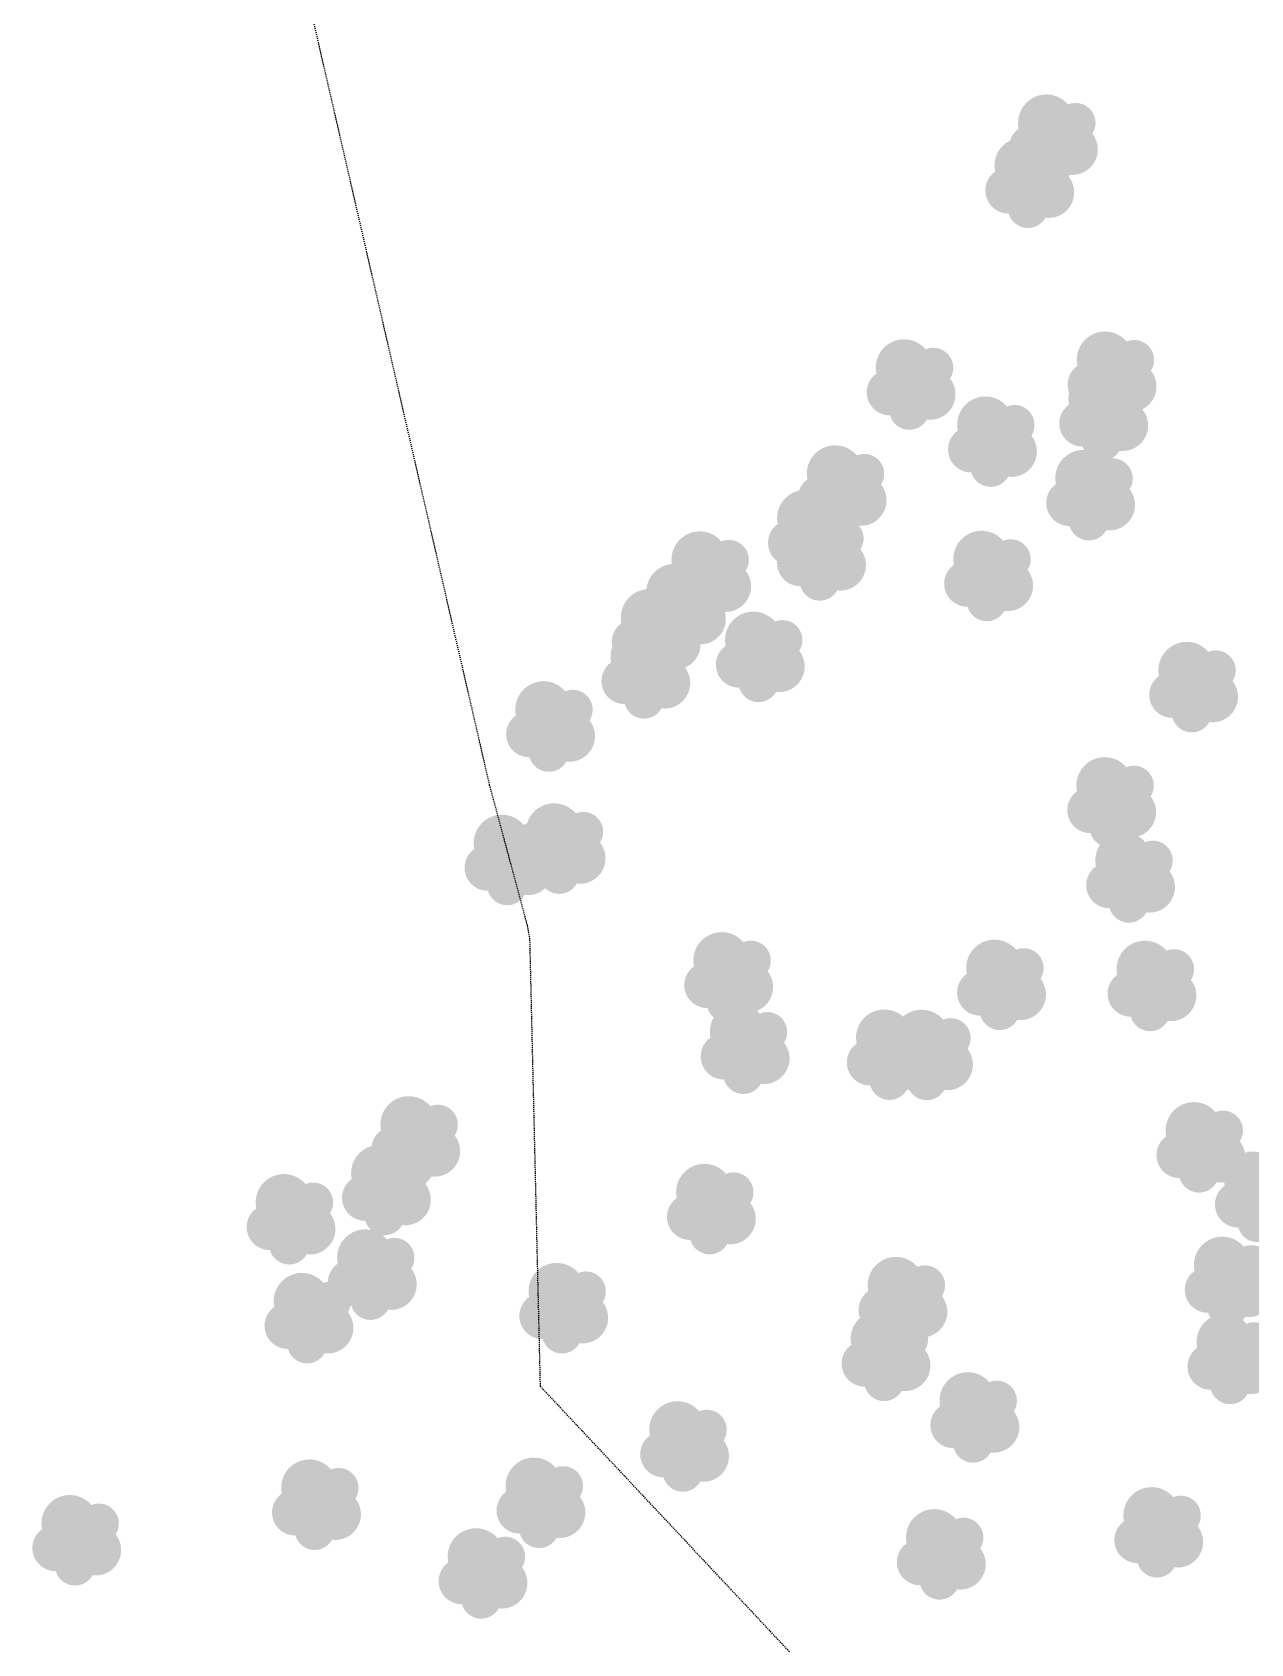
# Model space of a CAD drawing. Header units: feet. Extents: x 19943 to 22668, y 19646 to 21490.
# Drawn here: x 21131.8 to 21264.8, y 20872.4 to 21048.2 of the extents above; entities that cross this region are included whole.
import ezdxf

# ---------------------------------------------------------------- set-up
doc = ezdxf.new("R2010")
doc.units = ezdxf.units.FT
doc.header["$MEASUREMENT"] = 0
doc.linetypes.add('DASHED2', pattern=[0.375, 0.25, -0.125])
doc.layers.add('V-PLNT-TREES-SAVD', color=253, linetype='Continuous')
doc.layers.add('V-WETL-BUFF', color=253, linetype='DASHED2')

# ---------------------------------------------------------------- blocks, each defined once
blk = doc.blocks.new('Existing Basemap')
at = {"layer": 'V-PLNT-TREES-SAVD'}
h = blk.add_hatch(color=256, dxfattribs=at)
edge = h.paths.add_edge_path()
edge.add_ellipse((21245.67, 21038.28), major_axis=(-1.54, 1.54), ratio=1, start_angle=192.5945, end_angle=337.2688)
edge.add_ellipse((21242.48, 21038.3), major_axis=(-2.19, 2.18), ratio=1, start_angle=265.3136, end_angle=416.8559)
edge.add_ellipse((21240.92, 21035.61), major_axis=(1.78, 1.78), ratio=1, start_angle=80.2866, end_angle=225.7342)
edge.add_ellipse((21243.05, 21033.7), major_axis=(-1.55, 1.55), ratio=1, start_angle=61.1573, end_angle=61.4715)
edge.add_ellipse((21243.05, 21033.7), major_axis=(-1.55, 1.55), ratio=1, start_angle=61.4715, end_angle=195.4892)
edge.add_ellipse((21245.31, 21035.39), major_axis=(1.97, 1.97), ratio=1, start_angle=217.817, end_angle=353.0193)
h = blk.add_hatch(color=256, dxfattribs=at)
edge = h.paths.add_edge_path()
edge.add_ellipse((21243.08, 21033.58), major_axis=(-1.54, 1.54), ratio=1, start_angle=192.5945, end_angle=337.2688)
edge.add_ellipse((21239.9, 21033.6), major_axis=(-2.19, 2.18), ratio=1, start_angle=265.3136, end_angle=416.8559)
edge.add_ellipse((21238.33, 21030.91), major_axis=(1.78, 1.78), ratio=1, start_angle=80.2866, end_angle=225.7342)
edge.add_ellipse((21240.47, 21029.01), major_axis=(-1.55, 1.55), ratio=1, start_angle=61.1573, end_angle=61.4715)
edge.add_ellipse((21240.47, 21029.01), major_axis=(-1.55, 1.55), ratio=1, start_angle=61.4715, end_angle=195.4892)
edge.add_ellipse((21242.73, 21030.7), major_axis=(1.97, 1.97), ratio=1, start_angle=217.817, end_angle=353.0193)
h = blk.add_hatch(color=256, dxfattribs=at)
edge = h.paths.add_edge_path()
edge.add_ellipse((21252.06, 21012.42), major_axis=(-1.54, 1.54), ratio=1, start_angle=192.5945, end_angle=337.2688)
edge.add_ellipse((21248.88, 21012.44), major_axis=(-2.19, 2.18), ratio=1, start_angle=265.3136, end_angle=416.8559)
edge.add_ellipse((21247.32, 21009.74), major_axis=(1.78, 1.78), ratio=1, start_angle=80.2866, end_angle=225.7342)
edge.add_ellipse((21249.45, 21007.84), major_axis=(-1.55, 1.55), ratio=1, start_angle=61.1573, end_angle=61.4715)
edge.add_ellipse((21249.45, 21007.84), major_axis=(-1.55, 1.55), ratio=1, start_angle=61.4715, end_angle=195.4892)
edge.add_ellipse((21251.71, 21009.53), major_axis=(1.97, 1.97), ratio=1, start_angle=217.817, end_angle=353.0193)
h = blk.add_hatch(color=256, dxfattribs=at)
edge = h.paths.add_edge_path()
edge.add_ellipse((21230.14, 21011.57), major_axis=(-1.54, 1.54), ratio=1, start_angle=192.5945, end_angle=337.2688)
edge.add_ellipse((21226.95, 21011.59), major_axis=(-2.19, 2.18), ratio=1, start_angle=265.3136, end_angle=416.8559)
edge.add_ellipse((21225.39, 21008.89), major_axis=(1.78, 1.78), ratio=1, start_angle=80.2866, end_angle=225.7342)
edge.add_ellipse((21227.52, 21006.99), major_axis=(-1.55, 1.55), ratio=1, start_angle=61.1573, end_angle=61.4715)
edge.add_ellipse((21227.52, 21006.99), major_axis=(-1.55, 1.55), ratio=1, start_angle=61.4715, end_angle=195.4892)
edge.add_ellipse((21229.78, 21008.68), major_axis=(1.97, 1.97), ratio=1, start_angle=217.817, end_angle=353.0193)
h = blk.add_hatch(color=256, dxfattribs=at)
edge = h.paths.add_edge_path()
edge.add_ellipse((21251.15, 21008.16), major_axis=(-1.54, 1.54), ratio=1, start_angle=192.5945, end_angle=337.2688)
edge.add_ellipse((21247.97, 21008.18), major_axis=(-2.19, 2.18), ratio=1, start_angle=265.3136, end_angle=416.8559)
edge.add_ellipse((21246.4, 21005.49), major_axis=(1.78, 1.78), ratio=1, start_angle=80.2866, end_angle=225.7342)
edge.add_ellipse((21248.54, 21003.58), major_axis=(-1.55, 1.55), ratio=1, start_angle=61.1573, end_angle=61.4715)
edge.add_ellipse((21248.54, 21003.58), major_axis=(-1.55, 1.55), ratio=1, start_angle=61.4715, end_angle=195.4892)
edge.add_ellipse((21250.8, 21005.27), major_axis=(1.97, 1.97), ratio=1, start_angle=217.817, end_angle=353.0193)
h = blk.add_hatch(color=256, dxfattribs=at)
edge = h.paths.add_edge_path()
edge.add_ellipse((21239.01, 21005.33), major_axis=(-1.54, 1.54), ratio=1, start_angle=192.5945, end_angle=337.2688)
edge.add_ellipse((21235.83, 21005.35), major_axis=(-2.19, 2.18), ratio=1, start_angle=265.3136, end_angle=416.8559)
edge.add_ellipse((21234.26, 21002.66), major_axis=(1.78, 1.78), ratio=1, start_angle=80.2866, end_angle=225.7342)
edge.add_ellipse((21236.4, 21000.76), major_axis=(-1.55, 1.55), ratio=1, start_angle=61.1573, end_angle=61.4715)
edge.add_ellipse((21236.4, 21000.76), major_axis=(-1.55, 1.55), ratio=1, start_angle=61.4715, end_angle=195.4892)
edge.add_ellipse((21238.66, 21002.44), major_axis=(1.97, 1.97), ratio=1, start_angle=217.817, end_angle=353.0193)
h = blk.add_hatch(color=256, dxfattribs=at)
edge = h.paths.add_edge_path()
edge.add_ellipse((21222.6, 21000), major_axis=(-1.54, 1.54), ratio=1, start_angle=192.5945, end_angle=337.2688)
edge.add_ellipse((21219.42, 21000.02), major_axis=(-2.19, 2.18), ratio=1, start_angle=265.3136, end_angle=416.8559)
edge.add_ellipse((21217.85, 20997.32), major_axis=(1.78, 1.78), ratio=1, start_angle=80.2866, end_angle=225.7342)
edge.add_ellipse((21219.99, 20995.42), major_axis=(-1.55, 1.55), ratio=1, start_angle=61.1573, end_angle=61.4715)
edge.add_ellipse((21219.99, 20995.42), major_axis=(-1.55, 1.55), ratio=1, start_angle=61.4715, end_angle=195.4892)
edge.add_ellipse((21222.25, 20997.11), major_axis=(1.97, 1.97), ratio=1, start_angle=217.817, end_angle=353.0193)
h = blk.add_hatch(color=256, dxfattribs=at)
edge = h.paths.add_edge_path()
edge.add_ellipse((21249.73, 20999.5), major_axis=(-1.54, 1.54), ratio=1, start_angle=192.5945, end_angle=337.2688)
edge.add_ellipse((21246.54, 20999.52), major_axis=(-2.19, 2.18), ratio=1, start_angle=265.3136, end_angle=416.8559)
edge.add_ellipse((21244.98, 20996.82), major_axis=(1.78, 1.78), ratio=1, start_angle=80.2866, end_angle=225.7342)
edge.add_ellipse((21247.11, 20994.92), major_axis=(-1.55, 1.55), ratio=1, start_angle=61.1573, end_angle=61.4715)
edge.add_ellipse((21247.11, 20994.92), major_axis=(-1.55, 1.55), ratio=1, start_angle=61.4715, end_angle=195.4892)
edge.add_ellipse((21249.37, 20996.61), major_axis=(1.97, 1.97), ratio=1, start_angle=217.817, end_angle=353.0193)
h = blk.add_hatch(color=256, dxfattribs=at)
edge = h.paths.add_edge_path()
edge.add_ellipse((21219.37, 20995.14), major_axis=(-1.54, 1.54), ratio=1, start_angle=192.5945, end_angle=337.2688)
edge.add_ellipse((21216.18, 20995.16), major_axis=(-2.19, 2.18), ratio=1, start_angle=265.3136, end_angle=416.8559)
edge.add_ellipse((21214.62, 20992.47), major_axis=(1.78, 1.78), ratio=1, start_angle=80.2866, end_angle=225.7342)
edge.add_ellipse((21216.75, 20990.56), major_axis=(-1.55, 1.55), ratio=1, start_angle=61.1573, end_angle=61.4715)
edge.add_ellipse((21216.75, 20990.56), major_axis=(-1.55, 1.55), ratio=1, start_angle=61.4715, end_angle=195.4892)
edge.add_ellipse((21219.01, 20992.25), major_axis=(1.97, 1.97), ratio=1, start_angle=217.817, end_angle=353.0193)
h = blk.add_hatch(color=256, dxfattribs=at)
edge = h.paths.add_edge_path()
edge.add_ellipse((21220.36, 20992.93), major_axis=(-1.54, 1.54), ratio=1, start_angle=192.5945, end_angle=337.2688)
edge.add_ellipse((21217.17, 20992.95), major_axis=(-2.19, 2.18), ratio=1, start_angle=265.3136, end_angle=416.8559)
edge.add_ellipse((21215.61, 20990.25), major_axis=(1.78, 1.78), ratio=1, start_angle=80.2866, end_angle=225.7342)
edge.add_ellipse((21217.74, 20988.35), major_axis=(-1.55, 1.55), ratio=1, start_angle=61.1573, end_angle=61.4715)
edge.add_ellipse((21217.74, 20988.35), major_axis=(-1.55, 1.55), ratio=1, start_angle=61.4715, end_angle=195.4892)
edge.add_ellipse((21220, 20990.04), major_axis=(1.97, 1.97), ratio=1, start_angle=217.817, end_angle=353.0193)
h = blk.add_hatch(color=256, dxfattribs=at)
edge = h.paths.add_edge_path()
edge.add_ellipse((21207.83, 20990.61), major_axis=(-1.54, 1.54), ratio=1, start_angle=192.5945, end_angle=337.2688)
edge.add_ellipse((21204.65, 20990.63), major_axis=(-2.19, 2.18), ratio=1, start_angle=265.3136, end_angle=416.8559)
edge.add_ellipse((21203.08, 20987.93), major_axis=(1.78, 1.78), ratio=1, start_angle=80.2866, end_angle=225.7342)
edge.add_ellipse((21205.22, 20986.03), major_axis=(-1.55, 1.55), ratio=1, start_angle=61.1573, end_angle=61.4715)
edge.add_ellipse((21205.22, 20986.03), major_axis=(-1.55, 1.55), ratio=1, start_angle=61.4715, end_angle=195.4892)
edge.add_ellipse((21207.47, 20987.72), major_axis=(1.97, 1.97), ratio=1, start_angle=217.817, end_angle=353.0193)
h = blk.add_hatch(color=256, dxfattribs=at)
edge = h.paths.add_edge_path()
edge.add_ellipse((21238.59, 20990.68), major_axis=(-1.54, 1.54), ratio=1, start_angle=192.5945, end_angle=337.2688)
edge.add_ellipse((21235.41, 20990.7), major_axis=(-2.19, 2.18), ratio=1, start_angle=265.3136, end_angle=416.8559)
edge.add_ellipse((21233.84, 20988.01), major_axis=(1.78, 1.78), ratio=1, start_angle=80.2866, end_angle=225.7342)
edge.add_ellipse((21235.98, 20986.11), major_axis=(-1.55, 1.55), ratio=1, start_angle=61.1573, end_angle=61.4715)
edge.add_ellipse((21235.98, 20986.11), major_axis=(-1.55, 1.55), ratio=1, start_angle=61.4715, end_angle=195.4892)
edge.add_ellipse((21238.24, 20987.8), major_axis=(1.97, 1.97), ratio=1, start_angle=217.817, end_angle=353.0193)
h = blk.add_hatch(color=256, dxfattribs=at)
edge = h.paths.add_edge_path()
edge.add_ellipse((21205.08, 20987.07), major_axis=(-1.54, 1.54), ratio=1, start_angle=192.5945, end_angle=337.2688)
edge.add_ellipse((21201.9, 20987.09), major_axis=(-2.19, 2.18), ratio=1, start_angle=265.3136, end_angle=416.8559)
edge.add_ellipse((21200.33, 20984.39), major_axis=(1.78, 1.78), ratio=1, start_angle=80.2866, end_angle=225.7342)
edge.add_ellipse((21202.47, 20982.49), major_axis=(-1.55, 1.55), ratio=1, start_angle=61.1573, end_angle=61.4715)
edge.add_ellipse((21202.47, 20982.49), major_axis=(-1.55, 1.55), ratio=1, start_angle=61.4715, end_angle=195.4892)
edge.add_ellipse((21204.72, 20984.18), major_axis=(1.97, 1.97), ratio=1, start_angle=217.817, end_angle=353.0193)
h = blk.add_hatch(color=256, dxfattribs=at)
edge = h.paths.add_edge_path()
edge.add_ellipse((21202.31, 20984.31), major_axis=(-1.54, 1.54), ratio=1, start_angle=192.5945, end_angle=337.2688)
edge.add_ellipse((21199.13, 20984.33), major_axis=(-2.19, 2.18), ratio=1, start_angle=265.3136, end_angle=416.8559)
edge.add_ellipse((21197.56, 20981.64), major_axis=(1.78, 1.78), ratio=1, start_angle=80.2866, end_angle=225.7342)
edge.add_ellipse((21199.7, 20979.73), major_axis=(-1.55, 1.55), ratio=1, start_angle=61.1573, end_angle=61.4715)
edge.add_ellipse((21199.7, 20979.73), major_axis=(-1.55, 1.55), ratio=1, start_angle=61.4715, end_angle=195.4892)
edge.add_ellipse((21201.95, 20981.42), major_axis=(1.97, 1.97), ratio=1, start_angle=217.817, end_angle=353.0193)
h = blk.add_hatch(color=256, dxfattribs=at)
edge = h.paths.add_edge_path()
edge.add_ellipse((21213.68, 20981.86), major_axis=(-1.54, 1.54), ratio=1, start_angle=192.5945, end_angle=337.2688)
edge.add_ellipse((21210.5, 20981.88), major_axis=(-2.19, 2.18), ratio=1, start_angle=265.3136, end_angle=416.8559)
edge.add_ellipse((21208.93, 20979.18), major_axis=(1.78, 1.78), ratio=1, start_angle=80.2866, end_angle=225.7342)
edge.add_ellipse((21211.07, 20977.28), major_axis=(-1.55, 1.55), ratio=1, start_angle=61.1573, end_angle=61.4715)
edge.add_ellipse((21211.07, 20977.28), major_axis=(-1.55, 1.55), ratio=1, start_angle=61.4715, end_angle=195.4892)
edge.add_ellipse((21213.32, 20978.97), major_axis=(1.97, 1.97), ratio=1, start_angle=217.817, end_angle=353.0193)
h = blk.add_hatch(color=256, dxfattribs=at)
edge = h.paths.add_edge_path()
edge.add_ellipse((21201.19, 20980.06), major_axis=(-1.54, 1.54), ratio=1, start_angle=192.5945, end_angle=337.2688)
edge.add_ellipse((21198, 20980.08), major_axis=(-2.19, 2.18), ratio=1, start_angle=265.3136, end_angle=416.8559)
edge.add_ellipse((21196.44, 20977.39), major_axis=(1.78, 1.78), ratio=1, start_angle=80.2866, end_angle=225.7342)
edge.add_ellipse((21198.57, 20975.48), major_axis=(-1.55, 1.55), ratio=1, start_angle=61.1573, end_angle=61.4715)
edge.add_ellipse((21198.57, 20975.48), major_axis=(-1.55, 1.55), ratio=1, start_angle=61.4715, end_angle=195.4892)
edge.add_ellipse((21200.83, 20977.17), major_axis=(1.97, 1.97), ratio=1, start_angle=217.817, end_angle=353.0193)
h = blk.add_hatch(color=256, dxfattribs=at)
edge = h.paths.add_edge_path()
edge.add_ellipse((21260.97, 20978.56), major_axis=(-1.54, 1.54), ratio=1, start_angle=192.5945, end_angle=337.2688)
edge.add_ellipse((21257.79, 20978.58), major_axis=(-2.19, 2.18), ratio=1, start_angle=265.3136, end_angle=416.8559)
edge.add_ellipse((21256.22, 20975.88), major_axis=(1.78, 1.78), ratio=1, start_angle=80.2866, end_angle=225.7342)
edge.add_ellipse((21258.35, 20973.98), major_axis=(-1.55, 1.55), ratio=1, start_angle=61.1573, end_angle=61.4715)
edge.add_ellipse((21258.35, 20973.98), major_axis=(-1.55, 1.55), ratio=1, start_angle=61.4715, end_angle=195.4892)
edge.add_ellipse((21260.61, 20975.67), major_axis=(1.97, 1.97), ratio=1, start_angle=217.817, end_angle=353.0193)
h = blk.add_hatch(color=256, dxfattribs=at)
edge = h.paths.add_edge_path()
edge.add_ellipse((21190.79, 20974.26), major_axis=(-1.54, 1.54), ratio=1, start_angle=192.5945, end_angle=337.2688)
edge.add_ellipse((21187.61, 20974.28), major_axis=(-2.19, 2.18), ratio=1, start_angle=265.3136, end_angle=416.8559)
edge.add_ellipse((21186.04, 20971.59), major_axis=(1.78, 1.78), ratio=1, start_angle=80.2866, end_angle=225.7342)
edge.add_ellipse((21188.18, 20969.68), major_axis=(-1.55, 1.55), ratio=1, start_angle=61.1573, end_angle=61.4715)
edge.add_ellipse((21188.18, 20969.68), major_axis=(-1.55, 1.55), ratio=1, start_angle=61.4715, end_angle=195.4892)
edge.add_ellipse((21190.44, 20971.37), major_axis=(1.97, 1.97), ratio=1, start_angle=217.817, end_angle=353.0193)
h = blk.add_hatch(color=256, dxfattribs=at)
edge = h.paths.add_edge_path()
edge.add_ellipse((21252.03, 20965.98), major_axis=(-1.54, 1.54), ratio=1, start_angle=192.5945, end_angle=337.2688)
edge.add_ellipse((21248.84, 20966), major_axis=(-2.19, 2.18), ratio=1, start_angle=265.3136, end_angle=416.8559)
edge.add_ellipse((21247.28, 20963.31), major_axis=(1.78, 1.78), ratio=1, start_angle=80.2866, end_angle=225.7342)
edge.add_ellipse((21249.41, 20961.41), major_axis=(-1.55, 1.55), ratio=1, start_angle=61.1573, end_angle=61.4715)
edge.add_ellipse((21249.41, 20961.41), major_axis=(-1.55, 1.55), ratio=1, start_angle=61.4715, end_angle=195.4892)
edge.add_ellipse((21251.67, 20963.09), major_axis=(1.97, 1.97), ratio=1, start_angle=217.817, end_angle=353.0193)
h = blk.add_hatch(color=256, dxfattribs=at)
edge = h.paths.add_edge_path()
edge.add_ellipse((21186.25, 20959.7), major_axis=(-1.54, 1.54), ratio=1, start_angle=192.5945, end_angle=337.2688)
edge.add_ellipse((21183.07, 20959.72), major_axis=(-2.19, 2.18), ratio=1, start_angle=265.3136, end_angle=416.8559)
edge.add_ellipse((21181.5, 20957.02), major_axis=(1.78, 1.78), ratio=1, start_angle=80.2866, end_angle=225.7342)
edge.add_ellipse((21183.64, 20955.12), major_axis=(-1.55, 1.55), ratio=1, start_angle=61.1573, end_angle=61.4715)
edge.add_ellipse((21183.64, 20955.12), major_axis=(-1.55, 1.55), ratio=1, start_angle=61.4715, end_angle=195.4892)
edge.add_ellipse((21185.9, 20956.81), major_axis=(1.97, 1.97), ratio=1, start_angle=217.817, end_angle=353.0193)
h = blk.add_hatch(color=256, dxfattribs=at)
edge = h.paths.add_edge_path()
edge.add_ellipse((21191.94, 20960.94), major_axis=(-1.54, 1.54), ratio=1, start_angle=192.5945, end_angle=337.2688)
edge.add_ellipse((21188.76, 20960.96), major_axis=(-2.19, 2.18), ratio=1, start_angle=265.3136, end_angle=416.8559)
edge.add_ellipse((21187.19, 20958.27), major_axis=(1.78, 1.78), ratio=1, start_angle=80.2866, end_angle=225.7342)
edge.add_ellipse((21189.32, 20956.36), major_axis=(-1.55, 1.55), ratio=1, start_angle=61.1573, end_angle=61.4715)
edge.add_ellipse((21189.32, 20956.36), major_axis=(-1.55, 1.55), ratio=1, start_angle=61.4715, end_angle=195.4892)
edge.add_ellipse((21191.58, 20958.05), major_axis=(1.97, 1.97), ratio=1, start_angle=217.817, end_angle=353.0193)
h = blk.add_hatch(color=256, dxfattribs=at)
edge = h.paths.add_edge_path()
edge.add_ellipse((21254.09, 20957.8), major_axis=(-1.54, 1.54), ratio=1, start_angle=192.5945, end_angle=337.2688)
edge.add_ellipse((21250.91, 20957.82), major_axis=(-2.19, 2.18), ratio=1, start_angle=265.3136, end_angle=416.8559)
edge.add_ellipse((21249.34, 20955.12), major_axis=(1.78, 1.78), ratio=1, start_angle=80.2866, end_angle=225.7342)
edge.add_ellipse((21251.48, 20953.22), major_axis=(-1.55, 1.55), ratio=1, start_angle=61.1573, end_angle=61.4715)
edge.add_ellipse((21251.48, 20953.22), major_axis=(-1.55, 1.55), ratio=1, start_angle=61.4715, end_angle=195.4892)
edge.add_ellipse((21253.73, 20954.91), major_axis=(1.97, 1.97), ratio=1, start_angle=217.817, end_angle=353.0193)
h = blk.add_hatch(color=256, dxfattribs=at)
edge = h.paths.add_edge_path()
edge.add_ellipse((21210.23, 20946.89), major_axis=(-1.54, 1.54), ratio=1, start_angle=192.5945, end_angle=337.2688)
edge.add_ellipse((21207.04, 20946.91), major_axis=(-2.19, 2.18), ratio=1, start_angle=265.3136, end_angle=416.8559)
edge.add_ellipse((21205.48, 20944.22), major_axis=(1.78, 1.78), ratio=1, start_angle=80.2866, end_angle=225.7342)
edge.add_ellipse((21207.61, 20942.32), major_axis=(-1.55, 1.55), ratio=1, start_angle=61.1573, end_angle=61.4715)
edge.add_ellipse((21207.61, 20942.32), major_axis=(-1.55, 1.55), ratio=1, start_angle=61.4715, end_angle=195.4892)
edge.add_ellipse((21209.87, 20944), major_axis=(1.97, 1.97), ratio=1, start_angle=217.817, end_angle=353.0193)
h = blk.add_hatch(color=256, dxfattribs=at)
edge = h.paths.add_edge_path()
edge.add_ellipse((21240, 20946.07), major_axis=(-1.54, 1.54), ratio=1, start_angle=192.5945, end_angle=337.2688)
edge.add_ellipse((21236.82, 20946.09), major_axis=(-2.19, 2.18), ratio=1, start_angle=265.3136, end_angle=416.8559)
edge.add_ellipse((21235.25, 20943.4), major_axis=(1.78, 1.78), ratio=1, start_angle=80.2866, end_angle=225.7342)
edge.add_ellipse((21237.39, 20941.5), major_axis=(-1.55, 1.55), ratio=1, start_angle=61.1573, end_angle=61.4715)
edge.add_ellipse((21237.39, 20941.5), major_axis=(-1.55, 1.55), ratio=1, start_angle=61.4715, end_angle=195.4892)
edge.add_ellipse((21239.65, 20943.19), major_axis=(1.97, 1.97), ratio=1, start_angle=217.817, end_angle=353.0193)
h = blk.add_hatch(color=256, dxfattribs=at)
edge = h.paths.add_edge_path()
edge.add_ellipse((21256.42, 20945.96), major_axis=(-1.54, 1.54), ratio=1, start_angle=192.5945, end_angle=337.2688)
edge.add_ellipse((21253.23, 20945.98), major_axis=(-2.19, 2.18), ratio=1, start_angle=265.3136, end_angle=416.8559)
edge.add_ellipse((21251.67, 20943.29), major_axis=(1.78, 1.78), ratio=1, start_angle=80.2866, end_angle=225.7342)
edge.add_ellipse((21253.8, 20941.38), major_axis=(-1.55, 1.55), ratio=1, start_angle=61.1573, end_angle=61.4715)
edge.add_ellipse((21253.8, 20941.38), major_axis=(-1.55, 1.55), ratio=1, start_angle=61.4715, end_angle=195.4892)
edge.add_ellipse((21256.06, 20943.07), major_axis=(1.97, 1.97), ratio=1, start_angle=217.817, end_angle=353.0193)
h = blk.add_hatch(color=256, dxfattribs=at)
edge = h.paths.add_edge_path()
edge.add_ellipse((21212.02, 20939.1), major_axis=(-1.54, 1.54), ratio=1, start_angle=192.5945, end_angle=337.2688)
edge.add_ellipse((21208.84, 20939.12), major_axis=(-2.19, 2.18), ratio=1, start_angle=265.3136, end_angle=416.8559)
edge.add_ellipse((21207.27, 20936.43), major_axis=(1.78, 1.78), ratio=1, start_angle=80.2866, end_angle=225.7342)
edge.add_ellipse((21209.41, 20934.53), major_axis=(-1.55, 1.55), ratio=1, start_angle=61.1573, end_angle=61.4715)
edge.add_ellipse((21209.41, 20934.53), major_axis=(-1.55, 1.55), ratio=1, start_angle=61.4715, end_angle=195.4892)
edge.add_ellipse((21211.67, 20936.21), major_axis=(1.97, 1.97), ratio=1, start_angle=217.817, end_angle=353.0193)
h = blk.add_hatch(color=256, dxfattribs=at)
edge = h.paths.add_edge_path()
edge.add_ellipse((21227.97, 20938.45), major_axis=(-1.54, 1.54), ratio=1, start_angle=192.5945, end_angle=337.2688)
edge.add_ellipse((21224.79, 20938.47), major_axis=(-2.19, 2.18), ratio=1, start_angle=265.3136, end_angle=416.8559)
edge.add_ellipse((21223.22, 20935.78), major_axis=(1.78, 1.78), ratio=1, start_angle=80.2866, end_angle=225.7342)
edge.add_ellipse((21225.36, 20933.88), major_axis=(-1.55, 1.55), ratio=1, start_angle=61.1573, end_angle=61.4715)
edge.add_ellipse((21225.36, 20933.88), major_axis=(-1.55, 1.55), ratio=1, start_angle=61.4715, end_angle=195.4892)
edge.add_ellipse((21227.62, 20935.56), major_axis=(1.97, 1.97), ratio=1, start_angle=217.817, end_angle=353.0193)
h = blk.add_hatch(color=256, dxfattribs=at)
edge = h.paths.add_edge_path()
edge.add_ellipse((21232.04, 20938.43), major_axis=(-1.54, 1.54), ratio=1, start_angle=192.5945, end_angle=337.2688)
edge.add_ellipse((21228.86, 20938.45), major_axis=(-2.19, 2.18), ratio=1, start_angle=265.3136, end_angle=416.8559)
edge.add_ellipse((21227.29, 20935.75), major_axis=(1.78, 1.78), ratio=1, start_angle=80.2866, end_angle=225.7342)
edge.add_ellipse((21229.43, 20933.85), major_axis=(-1.55, 1.55), ratio=1, start_angle=61.1573, end_angle=61.4715)
edge.add_ellipse((21229.43, 20933.85), major_axis=(-1.55, 1.55), ratio=1, start_angle=61.4715, end_angle=195.4892)
edge.add_ellipse((21231.68, 20935.54), major_axis=(1.97, 1.97), ratio=1, start_angle=217.817, end_angle=353.0193)
h = blk.add_hatch(color=256, dxfattribs=at)
edge = h.paths.add_edge_path()
edge.add_ellipse((21176.08, 20928.99), major_axis=(-1.54, 1.54), ratio=1, start_angle=192.5945, end_angle=337.2688)
edge.add_ellipse((21172.89, 20929.01), major_axis=(-2.19, 2.18), ratio=1, start_angle=265.3136, end_angle=416.8559)
edge.add_ellipse((21171.33, 20926.31), major_axis=(1.78, 1.78), ratio=1, start_angle=80.2866, end_angle=225.7342)
edge.add_ellipse((21173.46, 20924.41), major_axis=(-1.55, 1.55), ratio=1, start_angle=61.1573, end_angle=61.4715)
edge.add_ellipse((21173.46, 20924.41), major_axis=(-1.55, 1.55), ratio=1, start_angle=61.4715, end_angle=195.4892)
edge.add_ellipse((21175.72, 20926.1), major_axis=(1.97, 1.97), ratio=1, start_angle=217.817, end_angle=353.0193)
h = blk.add_hatch(color=256, dxfattribs=at)
edge = h.paths.add_edge_path()
edge.add_ellipse((21261.76, 20928.35), major_axis=(-1.54, 1.54), ratio=1, start_angle=192.5945, end_angle=337.2688)
edge.add_ellipse((21258.58, 20928.37), major_axis=(-2.19, 2.18), ratio=1, start_angle=265.3136, end_angle=416.8559)
edge.add_ellipse((21257.01, 20925.67), major_axis=(1.78, 1.78), ratio=1, start_angle=80.2866, end_angle=225.7342)
edge.add_ellipse((21259.14, 20923.77), major_axis=(-1.55, 1.55), ratio=1, start_angle=61.1573, end_angle=61.4715)
edge.add_ellipse((21259.14, 20923.77), major_axis=(-1.55, 1.55), ratio=1, start_angle=61.4715, end_angle=195.4892)
edge.add_ellipse((21261.4, 20925.46), major_axis=(1.97, 1.97), ratio=1, start_angle=217.817, end_angle=353.0193)
h = blk.add_hatch(color=256, dxfattribs=at)
edge = h.paths.add_edge_path()
edge.add_ellipse((21172.88, 20923.68), major_axis=(-1.54, 1.54), ratio=1, start_angle=192.5945, end_angle=337.2688)
edge.add_ellipse((21169.69, 20923.7), major_axis=(-2.19, 2.18), ratio=1, start_angle=265.3136, end_angle=416.8559)
edge.add_ellipse((21168.13, 20921.01), major_axis=(1.78, 1.78), ratio=1, start_angle=80.2866, end_angle=225.7342)
edge.add_ellipse((21170.26, 20919.11), major_axis=(-1.55, 1.55), ratio=1, start_angle=61.1573, end_angle=61.4715)
edge.add_ellipse((21170.26, 20919.11), major_axis=(-1.55, 1.55), ratio=1, start_angle=61.4715, end_angle=195.4892)
edge.add_ellipse((21172.52, 20920.8), major_axis=(1.97, 1.97), ratio=1, start_angle=217.817, end_angle=353.0193)
h = blk.add_hatch(color=256, dxfattribs=at)
edge = h.paths.add_edge_path()
edge.add_ellipse((21268.14, 20922.95), major_axis=(-1.54, 1.54), ratio=1, start_angle=192.5945, end_angle=337.2688)
edge.add_ellipse((21264.96, 20922.97), major_axis=(-2.19, 2.18), ratio=1, start_angle=265.3136, end_angle=416.8559)
edge.add_ellipse((21263.39, 20920.28), major_axis=(1.78, 1.78), ratio=1, start_angle=80.2866, end_angle=225.7342)
edge.add_ellipse((21265.53, 20918.37), major_axis=(-1.55, 1.55), ratio=1, start_angle=61.1573, end_angle=61.4715)
edge.add_ellipse((21265.53, 20918.37), major_axis=(-1.55, 1.55), ratio=1, start_angle=61.4715, end_angle=195.4892)
edge.add_ellipse((21267.78, 20920.06), major_axis=(1.97, 1.97), ratio=1, start_angle=217.817, end_angle=353.0193)
h = blk.add_hatch(color=256, dxfattribs=at)
edge = h.paths.add_edge_path()
edge.add_ellipse((21208.34, 20921.61), major_axis=(-1.54, 1.54), ratio=1, start_angle=192.5945, end_angle=337.2688)
edge.add_ellipse((21205.16, 20921.63), major_axis=(-2.19, 2.18), ratio=1, start_angle=265.3136, end_angle=416.8559)
edge.add_ellipse((21203.59, 20918.93), major_axis=(1.78, 1.78), ratio=1, start_angle=80.2866, end_angle=225.7342)
edge.add_ellipse((21205.73, 20917.03), major_axis=(-1.55, 1.55), ratio=1, start_angle=61.1573, end_angle=61.4715)
edge.add_ellipse((21205.73, 20917.03), major_axis=(-1.55, 1.55), ratio=1, start_angle=61.4715, end_angle=195.4892)
edge.add_ellipse((21207.98, 20918.72), major_axis=(1.97, 1.97), ratio=1, start_angle=217.817, end_angle=353.0193)
h = blk.add_hatch(color=256, dxfattribs=at)
edge = h.paths.add_edge_path()
edge.add_ellipse((21162.47, 20920.5), major_axis=(-1.54, 1.54), ratio=1, start_angle=192.5945, end_angle=337.2688)
edge.add_ellipse((21159.28, 20920.52), major_axis=(-2.19, 2.18), ratio=1, start_angle=265.3136, end_angle=416.8559)
edge.add_ellipse((21157.72, 20917.82), major_axis=(1.78, 1.78), ratio=1, start_angle=80.2866, end_angle=225.7342)
edge.add_ellipse((21159.85, 20915.92), major_axis=(-1.55, 1.55), ratio=1, start_angle=61.1573, end_angle=61.4715)
edge.add_ellipse((21159.85, 20915.92), major_axis=(-1.55, 1.55), ratio=1, start_angle=61.4715, end_angle=195.4892)
edge.add_ellipse((21162.11, 20917.61), major_axis=(1.97, 1.97), ratio=1, start_angle=217.817, end_angle=353.0193)
h = blk.add_hatch(color=256, dxfattribs=at)
edge = h.paths.add_edge_path()
edge.add_ellipse((21171.34, 20914.46), major_axis=(-1.54, 1.54), ratio=1, start_angle=192.5945, end_angle=337.2688)
edge.add_ellipse((21168.16, 20914.48), major_axis=(-2.19, 2.18), ratio=1, start_angle=265.3136, end_angle=416.8559)
edge.add_ellipse((21166.59, 20911.78), major_axis=(1.78, 1.78), ratio=1, start_angle=80.2866, end_angle=225.7342)
edge.add_ellipse((21168.72, 20909.88), major_axis=(-1.55, 1.55), ratio=1, start_angle=61.1573, end_angle=61.4715)
edge.add_ellipse((21168.72, 20909.88), major_axis=(-1.55, 1.55), ratio=1, start_angle=61.4715, end_angle=195.4892)
edge.add_ellipse((21170.98, 20911.57), major_axis=(1.97, 1.97), ratio=1, start_angle=217.817, end_angle=353.0193)
h = blk.add_hatch(color=256, dxfattribs=at)
edge = h.paths.add_edge_path()
edge.add_ellipse((21264.85, 20913.66), major_axis=(-1.54, 1.54), ratio=1, start_angle=192.5945, end_angle=337.2688)
edge.add_ellipse((21261.67, 20913.68), major_axis=(-2.19, 2.18), ratio=1, start_angle=265.3136, end_angle=416.8559)
edge.add_ellipse((21260.1, 20910.98), major_axis=(1.78, 1.78), ratio=1, start_angle=80.2866, end_angle=225.7342)
edge.add_ellipse((21262.24, 20909.08), major_axis=(-1.55, 1.55), ratio=1, start_angle=61.1573, end_angle=61.4715)
edge.add_ellipse((21262.24, 20909.08), major_axis=(-1.55, 1.55), ratio=1, start_angle=61.4715, end_angle=195.4892)
edge.add_ellipse((21264.5, 20910.77), major_axis=(1.97, 1.97), ratio=1, start_angle=217.817, end_angle=353.0193)
h = blk.add_hatch(color=256, dxfattribs=at)
edge = h.paths.add_edge_path()
edge.add_ellipse((21192.23, 20910.8), major_axis=(-1.54, 1.54), ratio=1, start_angle=192.5945, end_angle=337.2688)
edge.add_ellipse((21189.05, 20910.82), major_axis=(-2.19, 2.18), ratio=1, start_angle=265.3136, end_angle=416.8559)
edge.add_ellipse((21187.48, 20908.12), major_axis=(1.78, 1.78), ratio=1, start_angle=80.2866, end_angle=225.7342)
edge.add_ellipse((21189.62, 20906.22), major_axis=(-1.55, 1.55), ratio=1, start_angle=61.1573, end_angle=61.4715)
edge.add_ellipse((21189.62, 20906.22), major_axis=(-1.55, 1.55), ratio=1, start_angle=61.4715, end_angle=195.4892)
edge.add_ellipse((21191.87, 20907.91), major_axis=(1.97, 1.97), ratio=1, start_angle=217.817, end_angle=353.0193)
h = blk.add_hatch(color=256, dxfattribs=at)
edge = h.paths.add_edge_path()
edge.add_ellipse((21229.25, 20911.46), major_axis=(-1.54, 1.54), ratio=1, start_angle=192.5945, end_angle=337.2688)
edge.add_ellipse((21226.06, 20911.48), major_axis=(-2.19, 2.18), ratio=1, start_angle=265.3136, end_angle=416.8559)
edge.add_ellipse((21224.5, 20908.78), major_axis=(1.78, 1.78), ratio=1, start_angle=80.2866, end_angle=225.7342)
edge.add_ellipse((21226.63, 20906.88), major_axis=(-1.55, 1.55), ratio=1, start_angle=61.1573, end_angle=61.4715)
edge.add_ellipse((21226.63, 20906.88), major_axis=(-1.55, 1.55), ratio=1, start_angle=61.4715, end_angle=195.4892)
edge.add_ellipse((21228.89, 20908.57), major_axis=(1.97, 1.97), ratio=1, start_angle=217.817, end_angle=353.0193)
h = blk.add_hatch(color=256, dxfattribs=at)
edge = h.paths.add_edge_path()
edge.add_ellipse((21164.42, 20909.71), major_axis=(-1.54, 1.54), ratio=1, start_angle=192.5945, end_angle=337.2688)
edge.add_ellipse((21161.24, 20909.73), major_axis=(-2.19, 2.18), ratio=1, start_angle=265.3136, end_angle=416.8559)
edge.add_ellipse((21159.67, 20907.04), major_axis=(1.78, 1.78), ratio=1, start_angle=80.2866, end_angle=225.7342)
edge.add_ellipse((21161.81, 20905.14), major_axis=(-1.55, 1.55), ratio=1, start_angle=61.1573, end_angle=61.4715)
edge.add_ellipse((21161.81, 20905.14), major_axis=(-1.55, 1.55), ratio=1, start_angle=61.4715, end_angle=195.4892)
edge.add_ellipse((21164.07, 20906.82), major_axis=(1.97, 1.97), ratio=1, start_angle=217.817, end_angle=353.0193)
h = blk.add_hatch(color=256, dxfattribs=at)
edge = h.paths.add_edge_path()
edge.add_ellipse((21227.4, 20905.6), major_axis=(-1.54, 1.54), ratio=1, start_angle=192.5945, end_angle=337.2688)
edge.add_ellipse((21224.21, 20905.62), major_axis=(-2.19, 2.18), ratio=1, start_angle=265.3136, end_angle=416.8559)
edge.add_ellipse((21222.65, 20902.92), major_axis=(1.78, 1.78), ratio=1, start_angle=80.2866, end_angle=225.7342)
edge.add_ellipse((21224.78, 20901.02), major_axis=(-1.55, 1.55), ratio=1, start_angle=61.1573, end_angle=61.4715)
edge.add_ellipse((21224.78, 20901.02), major_axis=(-1.55, 1.55), ratio=1, start_angle=61.4715, end_angle=195.4892)
edge.add_ellipse((21227.04, 20902.71), major_axis=(1.97, 1.97), ratio=1, start_angle=217.817, end_angle=353.0193)
h = blk.add_hatch(color=256, dxfattribs=at)
edge = h.paths.add_edge_path()
edge.add_ellipse((21265.14, 20905.26), major_axis=(-1.54, 1.54), ratio=1, start_angle=192.5945, end_angle=337.2688)
edge.add_ellipse((21261.96, 20905.28), major_axis=(-2.19, 2.18), ratio=1, start_angle=265.3136, end_angle=416.8559)
edge.add_ellipse((21260.39, 20902.59), major_axis=(1.78, 1.78), ratio=1, start_angle=80.2866, end_angle=225.7342)
edge.add_ellipse((21262.53, 20900.69), major_axis=(-1.55, 1.55), ratio=1, start_angle=61.1573, end_angle=61.4715)
edge.add_ellipse((21262.53, 20900.69), major_axis=(-1.55, 1.55), ratio=1, start_angle=61.4715, end_angle=195.4892)
edge.add_ellipse((21264.79, 20902.38), major_axis=(1.97, 1.97), ratio=1, start_angle=217.817, end_angle=353.0193)
h = blk.add_hatch(color=256, dxfattribs=at)
edge = h.paths.add_edge_path()
edge.add_ellipse((21237.09, 20898.88), major_axis=(-1.54, 1.54), ratio=1, start_angle=192.5945, end_angle=337.2688)
edge.add_ellipse((21233.91, 20898.9), major_axis=(-2.19, 2.18), ratio=1, start_angle=265.3136, end_angle=416.8559)
edge.add_ellipse((21232.34, 20896.21), major_axis=(1.78, 1.78), ratio=1, start_angle=80.2866, end_angle=225.7342)
edge.add_ellipse((21234.48, 20894.3), major_axis=(-1.55, 1.55), ratio=1, start_angle=61.1573, end_angle=61.4715)
edge.add_ellipse((21234.48, 20894.3), major_axis=(-1.55, 1.55), ratio=1, start_angle=61.4715, end_angle=195.4892)
edge.add_ellipse((21236.74, 20895.99), major_axis=(1.97, 1.97), ratio=1, start_angle=217.817, end_angle=353.0193)
h = blk.add_hatch(color=256, dxfattribs=at)
edge = h.paths.add_edge_path()
edge.add_ellipse((21205.42, 20895.71), major_axis=(-1.54, 1.54), ratio=1, start_angle=192.5945, end_angle=337.2688)
edge.add_ellipse((21202.23, 20895.73), major_axis=(-2.19, 2.18), ratio=1, start_angle=265.3136, end_angle=416.8559)
edge.add_ellipse((21200.67, 20893.03), major_axis=(1.78, 1.78), ratio=1, start_angle=80.2866, end_angle=225.7342)
edge.add_ellipse((21202.8, 20891.13), major_axis=(-1.55, 1.55), ratio=1, start_angle=61.1573, end_angle=61.4715)
edge.add_ellipse((21202.8, 20891.13), major_axis=(-1.55, 1.55), ratio=1, start_angle=61.4715, end_angle=195.4892)
edge.add_ellipse((21205.06, 20892.82), major_axis=(1.97, 1.97), ratio=1, start_angle=217.817, end_angle=353.0193)
h = blk.add_hatch(color=256, dxfattribs=at)
edge = h.paths.add_edge_path()
edge.add_ellipse((21165.24, 20889.36), major_axis=(-1.54, 1.54), ratio=1, start_angle=192.5945, end_angle=337.2688)
edge.add_ellipse((21162.06, 20889.38), major_axis=(-2.19, 2.18), ratio=1, start_angle=265.3136, end_angle=416.8559)
edge.add_ellipse((21160.49, 20886.68), major_axis=(1.78, 1.78), ratio=1, start_angle=80.2866, end_angle=225.7342)
edge.add_ellipse((21162.63, 20884.78), major_axis=(-1.55, 1.55), ratio=1, start_angle=61.1573, end_angle=61.4715)
edge.add_ellipse((21162.63, 20884.78), major_axis=(-1.55, 1.55), ratio=1, start_angle=61.4715, end_angle=195.4892)
edge.add_ellipse((21164.89, 20886.47), major_axis=(1.97, 1.97), ratio=1, start_angle=217.817, end_angle=353.0193)
h = blk.add_hatch(color=256, dxfattribs=at)
edge = h.paths.add_edge_path()
edge.add_ellipse((21189.74, 20889.56), major_axis=(-1.54, 1.54), ratio=1, start_angle=192.5945, end_angle=337.2688)
edge.add_ellipse((21186.55, 20889.58), major_axis=(-2.19, 2.18), ratio=1, start_angle=265.3136, end_angle=416.8559)
edge.add_ellipse((21184.99, 20886.89), major_axis=(1.78, 1.78), ratio=1, start_angle=80.2866, end_angle=225.7342)
edge.add_ellipse((21187.12, 20884.99), major_axis=(-1.55, 1.55), ratio=1, start_angle=61.1573, end_angle=61.4715)
edge.add_ellipse((21187.12, 20884.99), major_axis=(-1.55, 1.55), ratio=1, start_angle=61.4715, end_angle=195.4892)
edge.add_ellipse((21189.38, 20886.68), major_axis=(1.97, 1.97), ratio=1, start_angle=217.817, end_angle=353.0193)
h = blk.add_hatch(color=256, dxfattribs=at)
edge = h.paths.add_edge_path()
edge.add_ellipse((21257.16, 20886.34), major_axis=(-1.54, 1.54), ratio=1, start_angle=192.5945, end_angle=337.2688)
edge.add_ellipse((21253.97, 20886.36), major_axis=(-2.19, 2.18), ratio=1, start_angle=265.3136, end_angle=416.8559)
edge.add_ellipse((21252.41, 20883.67), major_axis=(1.78, 1.78), ratio=1, start_angle=80.2866, end_angle=225.7342)
edge.add_ellipse((21254.54, 20881.77), major_axis=(-1.55, 1.55), ratio=1, start_angle=61.1573, end_angle=61.4715)
edge.add_ellipse((21254.54, 20881.77), major_axis=(-1.55, 1.55), ratio=1, start_angle=61.4715, end_angle=195.4892)
edge.add_ellipse((21256.8, 20883.46), major_axis=(1.97, 1.97), ratio=1, start_angle=217.817, end_angle=353.0193)
h = blk.add_hatch(color=256, dxfattribs=at)
edge = h.paths.add_edge_path()
edge.add_ellipse((21139.08, 20885.48), major_axis=(-1.54, 1.54), ratio=1, start_angle=192.5945, end_angle=337.2688)
edge.add_ellipse((21135.9, 20885.5), major_axis=(-2.19, 2.18), ratio=1, start_angle=265.3136, end_angle=416.8559)
edge.add_ellipse((21134.33, 20882.8), major_axis=(1.78, 1.78), ratio=1, start_angle=80.2866, end_angle=225.7342)
edge.add_ellipse((21136.47, 20880.9), major_axis=(-1.55, 1.55), ratio=1, start_angle=61.1573, end_angle=61.4715)
edge.add_ellipse((21136.47, 20880.9), major_axis=(-1.55, 1.55), ratio=1, start_angle=61.4715, end_angle=195.4892)
edge.add_ellipse((21138.72, 20882.59), major_axis=(1.97, 1.97), ratio=1, start_angle=217.817, end_angle=353.0193)
h = blk.add_hatch(color=256, dxfattribs=at)
edge = h.paths.add_edge_path()
edge.add_ellipse((21233.43, 20883.94), major_axis=(-1.54, 1.54), ratio=1, start_angle=192.5945, end_angle=337.2688)
edge.add_ellipse((21230.25, 20883.96), major_axis=(-2.19, 2.18), ratio=1, start_angle=265.3136, end_angle=416.8559)
edge.add_ellipse((21228.68, 20881.26), major_axis=(1.78, 1.78), ratio=1, start_angle=80.2866, end_angle=225.7342)
edge.add_ellipse((21230.82, 20879.36), major_axis=(-1.55, 1.55), ratio=1, start_angle=61.1573, end_angle=61.4715)
edge.add_ellipse((21230.82, 20879.36), major_axis=(-1.55, 1.55), ratio=1, start_angle=61.4715, end_angle=195.4892)
edge.add_ellipse((21233.08, 20881.05), major_axis=(1.97, 1.97), ratio=1, start_angle=217.817, end_angle=353.0193)
h = blk.add_hatch(color=256, dxfattribs=at)
edge = h.paths.add_edge_path()
edge.add_ellipse((21183.42, 20881.86), major_axis=(-1.54, 1.54), ratio=1, start_angle=192.5945, end_angle=337.2688)
edge.add_ellipse((21180.23, 20881.88), major_axis=(-2.19, 2.18), ratio=1, start_angle=265.3136, end_angle=416.8559)
edge.add_ellipse((21178.67, 20879.19), major_axis=(1.78, 1.78), ratio=1, start_angle=80.2866, end_angle=225.7342)
edge.add_ellipse((21180.8, 20877.29), major_axis=(-1.55, 1.55), ratio=1, start_angle=61.1573, end_angle=61.4715)
edge.add_ellipse((21180.8, 20877.29), major_axis=(-1.55, 1.55), ratio=1, start_angle=61.4715, end_angle=195.4892)
edge.add_ellipse((21183.06, 20878.98), major_axis=(1.97, 1.97), ratio=1, start_angle=217.817, end_angle=353.0193)
at = {"layer": 'V-WETL-BUFF', "ltscale": 0.5}
blk.add_lwpolyline([(21418.91, 20976.65), (21415.17, 20956.44), (21423.87, 20924.64), (21348.24, 20789.77), (21236, 20848.52), (21187.27, 20900.43), (21186.12, 20949.26), (21185.85, 20950.73), (21181.72, 20966.06), (21160.83, 21056.66), (21288.3, 21135.05), (21304.66, 21121.76), (21367.86, 21157.11), (21427.19, 21006.92), (21418.45, 20979.58)], close=True, dxfattribs=at)

msp = doc.modelspace()

# ---------------------------------------------------------------- block references
msp.add_blockref('Existing Basemap', (0, 0))

doc.saveas('drawing.dxf')
